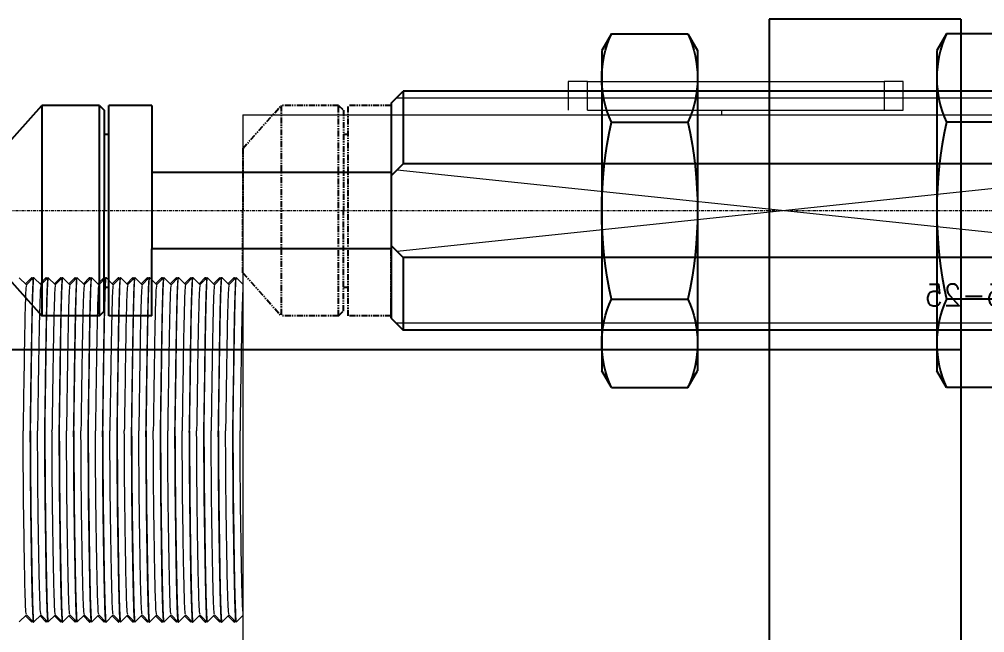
# Model space of a CAD drawing. Extents: x 500 to 100500, y -14500 to 21140.
# Drawn here: x 14710.3 to 14811.2, y -7528.2 to -7464 of the extents above; entities that cross this region are included whole.
import ezdxf

# ---------------------------------------------------------------- set-up
doc = ezdxf.new("R2010")
doc.units = 0
for name, pattern in [('CENTER', [10.16, 6.35, -1.27, 1.27, -1.27]), ('PHANTOM2', [1.25, 0.625, -0.125, 0.125, -0.125, 0.125, -0.125]), ('SLD-Solid', [0])]:
    doc.linetypes.add(name, pattern=pattern)
doc.layers.get('0').update_dxf_attribs({"linetype": 'CONTINUOUS'})
for name, color, linetype, lineweight in [('2-GREEN', 3, 'CENTER', 15), ('4-RED', 1, 'CONTINUOUS', 15), ('5-YELLOW', 2, 'CONTINUOUS', 15), ('MODEL', 7, 'SLD-Solid', 15)]:
    doc.layers.add(name, color=color, linetype=linetype, lineweight=lineweight)
doc.layers.add('D', color=7, linetype='CONTINUOUS')
doc.layers.add('M06SMMF-001B', color=7, linetype='CONTINUOUS')
doc.styles.get("Standard").update_dxf_attribs({"font": 'romans.shx'})

# ---------------------------------------------------------------- blocks, each defined once
blk = doc.blocks.new('KA$Ca24aadca')
at = {"layer": 'MODEL'}
for p, q in [((66, 95.5), (66, 98.5)), ((66, 98.5), (68, 98.5)), ((68, 98.5), (68, 95.5)), ((99, 98.5), (68, 98.5)), ((99, 95.5), (99, 98.5)), ((99, 98.5), (101, 98.5)), ((101, 98.5), (101, 95.5)), ((135, 95), (55, 95)), ((68, 95.5), (66, 95.5)), ((99, 95.5), (68, 95.5)), ((85, 95.5), (85, 95)), ((135, 95), (135, 0)), ((135.7, 78), (135, 77.3)), ((135.71, 78), (135.7, 78)), ((136.47, 77.25), (135.71, 78)), ((135.9, 78), (135.8, 77.91)), ((135.91, 78), (135.89, 78)), ((136.56, 77.35), (135.9, 78)), ((137.21, 78), (136.45, 77.24)), ((137.22, 78), (137.21, 78)), ((137.98, 77.25), (137.22, 78)), ((137.41, 78), (137.31, 77.91)), ((137.42, 78), (137.41, 78)), ((138.07, 77.35), (137.42, 78)), ((138.72, 78), (137.96, 77.24)), ((138.73, 78), (138.72, 78)), ((139.49, 77.25), (138.73, 78)), ((138.92, 78), (138.82, 77.91)), ((138.93, 78), (138.92, 78)), ((139.58, 77.35), (138.93, 78)), ((140.23, 78), (139.47, 77.24)), ((140.25, 78), (140.23, 78)), ((141, 77.25), (140.25, 78)), ((140.43, 78), (140.34, 77.91)), ((140.44, 78), (140.43, 78)), ((141.09, 77.35), (140.44, 78)), ((141.74, 78), (140.98, 77.24)), ((141.76, 78), (141.75, 78)), ((142.51, 77.25), (141.76, 78)), ((141.94, 78), (141.85, 77.91)), ((141.95, 78), (141.94, 78)), ((142.6, 77.35), (141.95, 78)), ((143.25, 78), (142.49, 77.24)), ((143.27, 78), (143.26, 78)), ((144.02, 77.25), (143.27, 78)), ((143.45, 78), (143.36, 77.91)), ((143.46, 78), (143.45, 78)), ((144.12, 77.35), (143.46, 78)), ((144.76, 78), (144.01, 77.24)), ((144.78, 78), (144.77, 78)), ((145.53, 77.25), (144.78, 78)), ((144.96, 78), (144.87, 77.91)), ((144.97, 78), (144.96, 78)), ((145.63, 77.35), (144.98, 78)), ((146.28, 78), (145.52, 77.24)), ((146.29, 78), (146.28, 78)), ((147.05, 77.25), (146.29, 78)), ((146.47, 78), (146.38, 77.91)), ((146.48, 78), (146.47, 78)), ((147.14, 77.35), (146.49, 78)), ((147.79, 78), (147.03, 77.24)), ((147.8, 78), (147.79, 78)), ((148.56, 77.25), (147.8, 78)), ((147.99, 78), (147.89, 77.91)), ((147.99, 78), (147.98, 78)), ((148.65, 77.35), (148, 78)), ((149.3, 78), (148.54, 77.24)), ((149.31, 78), (149.3, 78)), ((150.07, 77.25), (149.31, 78)), ((149.5, 78), (149.4, 77.91)), ((149.51, 78), (149.49, 78)), ((150.16, 77.35), (149.51, 78)), ((150.8, 77.99), (150.05, 77.24)), ((150.82, 78), (150.81, 78)), ((151.58, 77.25), (150.82, 78)), ((151, 78), (150.91, 77.91)), ((151.02, 78), (151.01, 78)), ((151.67, 77.35), (151.02, 78)), ((152.32, 77.99), (151.56, 77.24)), ((152.33, 78), (152.32, 78)), ((153.09, 77.25), (152.33, 78)), ((152.51, 78), (152.43, 77.91)), ((152.53, 78), (152.52, 78)), ((153.18, 77.35), (152.53, 78)), ((153.83, 77.99), (153.07, 77.24)), ((153.85, 78), (153.83, 78)), ((154.6, 77.25), (153.85, 78)), ((154.03, 78), (153.94, 77.91)), ((154.04, 78), (154.03, 78)), ((154.69, 77.35), (154.04, 78)), ((155.34, 77.99), (154.58, 77.24)), ((155.36, 78), (155.34, 78)), ((156.11, 77.25), (155.36, 78)), ((155.54, 78), (155.45, 77.91)), ((155.55, 78), (155.54, 78)), ((156.2, 77.35), (155.55, 78)), ((156.85, 77.99), (156.09, 77.24)), ((156.87, 78), (156.86, 78)), ((157.62, 77.25), (156.87, 78)), ((157.05, 78), (156.96, 77.91)), ((157.06, 78), (157.05, 78)), ((157.72, 77.35), (157.06, 78)), ((158.36, 77.99), (157.61, 77.24)), ((135.05, 77.35), (135, 77.4)), ((135.7, 42), (135, 42.7)), ((135.05, 42.65), (135, 42.6)), ((136.47, 42.75), (135.71, 42)), ((136.56, 42.65), (135.9, 42)), ((137.21, 42), (136.45, 42.76)), ((137.98, 42.75), (137.22, 42)), ((138.07, 42.65), (137.42, 42)), ((138.72, 42), (137.96, 42.76)), ((139.49, 42.75), (138.73, 42)), ((139.58, 42.65), (138.93, 42)), ((140.23, 42), (139.47, 42.76)), ((141, 42.75), (140.25, 42)), ((141.09, 42.65), (140.44, 42)), ((141.74, 42), (140.98, 42.76)), ((142.51, 42.75), (141.76, 42)), ((142.6, 42.65), (141.95, 42)), ((143.25, 42), (142.49, 42.76)), ((144.02, 42.75), (143.27, 42)), ((144.12, 42.65), (143.46, 42)), ((144.76, 42), (144.01, 42.76)), ((145.53, 42.75), (144.78, 42)), ((145.63, 42.65), (144.98, 42)), ((146.28, 42), (145.52, 42.76)), ((147.05, 42.75), (146.29, 42)), ((147.14, 42.65), (146.49, 42)), ((147.79, 42), (147.03, 42.76)), ((148.56, 42.75), (147.8, 42)), ((148.65, 42.65), (148, 42)), ((149.3, 42), (148.54, 42.76)), ((150.07, 42.75), (149.31, 42)), ((150.16, 42.65), (149.51, 42)), ((150.8, 42.01), (150.05, 42.76)), ((151.58, 42.75), (150.82, 42)), ((151.67, 42.65), (151.02, 42)), ((152.32, 42.01), (151.56, 42.76)), ((153.09, 42.75), (152.33, 42)), ((153.18, 42.65), (152.53, 42)), ((153.83, 42.01), (153.07, 42.76)), ((154.6, 42.75), (153.85, 42)), ((154.69, 42.65), (154.04, 42)), ((155.34, 42.01), (154.58, 42.76)), ((156.11, 42.75), (155.36, 42)), ((156.2, 42.65), (155.55, 42)), ((156.85, 42.01), (156.09, 42.76)), ((157.62, 42.75), (156.87, 42)), ((157.72, 42.65), (157.06, 42)), ((158.36, 42.01), (157.61, 42.76)), ((135.71, 42), (135.7, 42)), ((135.9, 42), (135.8, 42.09)), ((135.91, 42), (135.89, 42)), ((137.22, 42), (137.21, 42)), ((137.41, 42), (137.31, 42.09)), ((137.42, 42), (137.41, 42)), ((138.73, 42), (138.72, 42)), ((138.92, 42), (138.82, 42.09)), ((138.93, 42), (138.92, 42)), ((140.25, 42), (140.23, 42)), ((140.43, 42), (140.34, 42.09)), ((140.44, 42), (140.43, 42)), ((141.76, 42), (141.75, 42)), ((141.94, 42), (141.85, 42.09)), ((141.95, 42), (141.94, 42)), ((143.27, 42), (143.26, 42)), ((143.45, 42), (143.36, 42.09)), ((143.46, 42), (143.45, 42)), ((144.78, 42), (144.77, 42)), ((144.96, 42), (144.87, 42.09)), ((144.97, 42), (144.96, 42)), ((146.29, 42), (146.28, 42)), ((146.47, 42), (146.38, 42.09)), ((146.48, 42), (146.47, 42)), ((147.8, 42), (147.79, 42)), ((147.99, 42), (147.89, 42.09)), ((147.99, 42), (147.98, 42)), ((149.31, 42), (149.3, 42)), ((149.5, 42), (149.4, 42.09)), ((149.51, 42), (149.49, 42)), ((150.82, 42), (150.81, 42)), ((151, 42), (150.91, 42.09)), ((151.02, 42), (151.01, 42)), ((152.33, 42), (152.32, 42)), ((152.51, 42), (152.43, 42.09)), ((152.53, 42), (152.52, 42)), ((153.85, 42), (153.83, 42)), ((154.03, 42), (153.94, 42.09)), ((154.04, 42), (154.03, 42)), ((155.36, 42), (155.34, 42)), ((155.54, 42), (155.45, 42.09)), ((155.55, 42), (155.54, 42)), ((156.87, 42), (156.86, 42)), ((157.05, 42), (156.96, 42.09)), ((157.06, 42), (157.05, 42))]:
    blk.add_line(p, q, dxfattribs=at)
for points, knots in [([(136.05, 62), (136.04, 62.69), (136.02, 64.37), (135.98, 66.95), (135.94, 69.65), (135.91, 72.09), (135.87, 74.17), (135.82, 75.86), (135.78, 77.1), (135.74, 77.82), (135.71, 78.09), (135.7, 77.97), (135.69, 77.96)], [0, 0, 0, 0, 0.077203, 0.188741, 0.303505, 0.415039, 0.529812, 0.641344, 0.75611, 0.867646, 0.982417, 1, 1, 1, 1]), ([(135.71, 77.96), (135.72, 77.94), (135.75, 77.89), (135.79, 77.2), (135.83, 76.04), (135.87, 74.4), (135.91, 72.37), (135.95, 69.96), (135.99, 67.3), (136.03, 64.61), (136.05, 62.81), (136.06, 62)], [0, 0, 0, 0, 0.097408, 0.211596, 0.329098, 0.443286, 0.560791, 0.67498, 0.792481, 0.906673, 1, 1, 1, 1]), ([(135.92, 77.79), (135.92, 77.88), (135.91, 78.02), (135.9, 77.97), (135.89, 77.95)], [0, 0, 0, 0, 0.616618, 1, 1, 1, 1]), ([(135.91, 77.98), (135.91, 77.98), (135.92, 78.03), (135.93, 77.9), (135.94, 77.78)], [0, 0, 0, 0, 0.115306, 1, 1, 1, 1]), ([(137.56, 62), (137.56, 62.69), (137.53, 64.37), (137.49, 66.95), (137.45, 69.65), (137.42, 72.09), (137.38, 74.17), (137.34, 75.86), (137.29, 77.1), (137.25, 77.82), (137.22, 78.09), (137.21, 77.97), (137.2, 77.96)], [0, 0, 0, 0, 0.077203, 0.188741, 0.303505, 0.415039, 0.529812, 0.641344, 0.75611, 0.867646, 0.982417, 1, 1, 1, 1]), ([(137.22, 77.96), (137.23, 77.94), (137.26, 77.89), (137.3, 77.2), (137.34, 76.04), (137.38, 74.4), (137.42, 72.37), (137.46, 69.96), (137.5, 67.3), (137.54, 64.61), (137.56, 62.81), (137.58, 62)], [0, 0, 0, 0, 0.097408, 0.211596, 0.329098, 0.443286, 0.560791, 0.67498, 0.792481, 0.906673, 1, 1, 1, 1]), ([(137.42, 77.98), (137.42, 77.98), (137.43, 78.03), (137.44, 77.9), (137.45, 77.78)], [0, 0, 0, 0, 0.115306, 1, 1, 1, 1]), ([(139.08, 62), (139.07, 62.69), (139.04, 64.37), (139, 66.95), (138.96, 69.65), (138.93, 72.09), (138.89, 74.17), (138.85, 75.86), (138.8, 77.1), (138.76, 77.82), (138.73, 78.09), (138.72, 77.97), (138.72, 77.96)], [0, 0, 0, 0, 0.077203, 0.188741, 0.303505, 0.415039, 0.529812, 0.641344, 0.75611, 0.867646, 0.982417, 1, 1, 1, 1]), ([(138.73, 77.96), (138.75, 77.94), (138.77, 77.89), (138.81, 77.2), (138.85, 76.04), (138.89, 74.4), (138.93, 72.37), (138.97, 69.96), (139.01, 67.3), (139.05, 64.61), (139.08, 62.81), (139.09, 62)], [0, 0, 0, 0, 0.097408, 0.211596, 0.329098, 0.443286, 0.560791, 0.67498, 0.792481, 0.906673, 1, 1, 1, 1]), ([(138.95, 77.79), (138.94, 77.88), (138.93, 78.02), (138.92, 77.97), (138.92, 77.95)], [0, 0, 0, 0, 0.61662, 1, 1, 1, 1]), ([(138.93, 77.98), (138.93, 77.98), (138.94, 78.03), (138.95, 77.9), (138.96, 77.78)], [0, 0, 0, 0, 0.115306, 1, 1, 1, 1]), ([(140.59, 62), (140.58, 62.69), (140.55, 64.37), (140.52, 66.95), (140.48, 69.65), (140.44, 72.09), (140.4, 74.17), (140.36, 75.86), (140.32, 77.1), (140.27, 77.82), (140.24, 78.09), (140.23, 77.97), (140.23, 77.96)], [0, 0, 0, 0, 0.077203, 0.188741, 0.303506, 0.415039, 0.529812, 0.641344, 0.75611, 0.867646, 0.982417, 1, 1, 1, 1]), ([(140.25, 77.96), (140.26, 77.94), (140.28, 77.89), (140.32, 77.2), (140.36, 76.04), (140.41, 74.4), (140.45, 72.37), (140.48, 69.96), (140.52, 67.3), (140.56, 64.61), (140.59, 62.81), (140.6, 62)], [0, 0, 0, 0, 0.097408, 0.211596, 0.329098, 0.443286, 0.560791, 0.67498, 0.792481, 0.906673, 1, 1, 1, 1]), ([(140.46, 77.79), (140.45, 77.88), (140.44, 78.02), (140.43, 77.97), (140.43, 77.95)], [0, 0, 0, 0, 0.61662, 1, 1, 1, 1]), ([(140.44, 77.98), (140.44, 77.98), (140.45, 78.03), (140.46, 77.9), (140.47, 77.78)], [0, 0, 0, 0, 0.115306, 1, 1, 1, 1]), ([(142.1, 62), (142.09, 62.69), (142.06, 64.37), (142.03, 66.95), (141.99, 69.65), (141.95, 72.09), (141.91, 74.17), (141.87, 75.86), (141.83, 77.1), (141.78, 77.82), (141.75, 78.09), (141.74, 77.97), (141.74, 77.96)], [0, 0, 0, 0, 0.077203, 0.188741, 0.303506, 0.415039, 0.529812, 0.641344, 0.75611, 0.867646, 0.982417, 1, 1, 1, 1]), ([(141.76, 77.96), (141.77, 77.94), (141.79, 77.89), (141.83, 77.2), (141.88, 76.04), (141.92, 74.4), (141.96, 72.37), (141.99, 69.96), (142.03, 67.3), (142.07, 64.61), (142.1, 62.81), (142.11, 62)], [0, 0, 0, 0, 0.097408, 0.211596, 0.329098, 0.443286, 0.560791, 0.67498, 0.792481, 0.906673, 1, 1, 1, 1]), ([(141.97, 77.79), (141.96, 77.88), (141.95, 78.02), (141.94, 77.97), (141.94, 77.95)], [0, 0, 0, 0, 0.61662, 1, 1, 1, 1]), ([(141.95, 77.98), (141.95, 77.98), (141.96, 78.03), (141.97, 77.9), (141.98, 77.78)], [0, 0, 0, 0, 0.115306, 1, 1, 1, 1]), ([(143.61, 62), (143.6, 62.69), (143.58, 64.37), (143.54, 66.95), (143.5, 69.65), (143.46, 72.09), (143.42, 74.17), (143.38, 75.86), (143.34, 77.1), (143.3, 77.82), (143.27, 78.09), (143.25, 77.97), (143.25, 77.96)], [0, 0, 0, 0, 0.077203, 0.188741, 0.303505, 0.415039, 0.529812, 0.641344, 0.75611, 0.867646, 0.982417, 1, 1, 1, 1]), ([(143.27, 77.96), (143.28, 77.94), (143.3, 77.89), (143.34, 77.2), (143.39, 76.04), (143.43, 74.4), (143.47, 72.37), (143.5, 69.96), (143.54, 67.3), (143.58, 64.61), (143.61, 62.81), (143.62, 62)], [0, 0, 0, 0, 0.097408, 0.211597, 0.329098, 0.443286, 0.560791, 0.67498, 0.792481, 0.906673, 1, 1, 1, 1]), ([(143.48, 77.79), (143.47, 77.88), (143.46, 78.02), (143.45, 77.97), (143.45, 77.95)], [0, 0, 0, 0, 0.616621, 1, 1, 1, 1]), ([(143.46, 77.98), (143.47, 77.98), (143.48, 78.03), (143.48, 77.9), (143.49, 77.78)], [0, 0, 0, 0, 0.115306, 1, 1, 1, 1]), ([(145.12, 62), (145.11, 62.69), (145.09, 64.37), (145.05, 66.95), (145.01, 69.65), (144.97, 72.09), (144.93, 74.17), (144.89, 75.86), (144.85, 77.1), (144.81, 77.82), (144.78, 78.09), (144.76, 77.97), (144.76, 77.96)], [0, 0, 0, 0, 0.0772028, 0.1887409, 0.3035053, 0.4150392, 0.529812, 0.6413438, 0.7561104, 0.8676456, 0.9824167, 1, 1, 1, 1]), ([(144.78, 77.96), (144.79, 77.94), (144.81, 77.89), (144.85, 77.2), (144.9, 76.04), (144.94, 74.4), (144.98, 72.37), (145.02, 69.96), (145.06, 67.3), (145.09, 64.61), (145.12, 62.81), (145.13, 62)], [0, 0, 0, 0, 0.097408, 0.211597, 0.329098, 0.443286, 0.560791, 0.67498, 0.792481, 0.906673, 1, 1, 1, 1]), ([(144.99, 77.79), (144.98, 77.88), (144.98, 78.02), (144.97, 77.97), (144.96, 77.95)], [0, 0, 0, 0, 0.616621, 1, 1, 1, 1]), ([(144.98, 77.98), (144.98, 77.98), (144.99, 78.03), (145, 77.9), (145, 77.78)], [0, 0, 0, 0, 0.115306, 1, 1, 1, 1]), ([(146.63, 62), (146.62, 62.69), (146.6, 64.37), (146.56, 66.95), (146.52, 69.65), (146.48, 72.09), (146.44, 74.17), (146.4, 75.86), (146.36, 77.1), (146.32, 77.82), (146.29, 78.09), (146.27, 77.97), (146.27, 77.96)], [0, 0, 0, 0, 0.0772028, 0.1887409, 0.3035053, 0.4150392, 0.529812, 0.6413438, 0.7561104, 0.8676456, 0.9824167, 1, 1, 1, 1]), ([(146.29, 77.96), (146.3, 77.94), (146.33, 77.89), (146.37, 77.2), (146.41, 76.04), (146.45, 74.4), (146.49, 72.37), (146.53, 69.96), (146.57, 67.3), (146.61, 64.61), (146.63, 62.81), (146.64, 62)], [0, 0, 0, 0, 0.097408, 0.211597, 0.329098, 0.443286, 0.560791, 0.67498, 0.792481, 0.906673, 1, 1, 1, 1]), ([(146.5, 77.79), (146.5, 77.88), (146.49, 78.02), (146.48, 77.97), (146.47, 77.95)], [0, 0, 0, 0, 0.616621, 1, 1, 1, 1]), ([(146.49, 77.98), (146.49, 77.98), (146.5, 78.03), (146.51, 77.9), (146.51, 77.78)], [0, 0, 0, 0, 0.115306, 1, 1, 1, 1]), ([(148.14, 62), (148.13, 62.69), (148.11, 64.37), (148.07, 66.95), (148.03, 69.65), (148, 72.09), (147.96, 74.17), (147.91, 75.86), (147.87, 77.1), (147.83, 77.82), (147.8, 78.09), (147.78, 77.97), (147.78, 77.96)], [0, 0, 0, 0, 0.0772028, 0.1887409, 0.3035053, 0.4150392, 0.529812, 0.6413438, 0.7561104, 0.8676456, 0.9824167, 1, 1, 1, 1]), ([(147.8, 77.96), (147.81, 77.94), (147.84, 77.89), (147.88, 77.2), (147.92, 76.04), (147.96, 74.4), (148, 72.37), (148.04, 69.96), (148.08, 67.3), (148.12, 64.61), (148.14, 62.81), (148.15, 62)], [0, 0, 0, 0, 0.097408, 0.211597, 0.329098, 0.443286, 0.560791, 0.67498, 0.792481, 0.906673, 1, 1, 1, 1]), ([(148.01, 77.79), (148.01, 77.88), (148, 78.02), (147.99, 77.97), (147.98, 77.95)], [0, 0, 0, 0, 0.616621, 1, 1, 1, 1]), ([(148, 77.98), (148, 77.98), (148.01, 78.03), (148.02, 77.9), (148.03, 77.78)], [0, 0, 0, 0, 0.115306, 1, 1, 1, 1]), ([(149.65, 62), (149.64, 62.69), (149.62, 64.37), (149.58, 66.95), (149.54, 69.65), (149.51, 72.09), (149.47, 74.17), (149.42, 75.86), (149.38, 77.1), (149.34, 77.82), (149.31, 78.09), (149.3, 77.97), (149.29, 77.96)], [0, 0, 0, 0, 0.077203, 0.188741, 0.303505, 0.415039, 0.529812, 0.641344, 0.75611, 0.867646, 0.982417, 1, 1, 1, 1]), ([(149.31, 77.96), (149.32, 77.94), (149.35, 77.89), (149.39, 77.2), (149.43, 76.04), (149.47, 74.4), (149.51, 72.37), (149.55, 69.96), (149.59, 67.3), (149.63, 64.61), (149.65, 62.81), (149.66, 62)], [0, 0, 0, 0, 0.097408, 0.211597, 0.329098, 0.443286, 0.560791, 0.67498, 0.792481, 0.906673, 1, 1, 1, 1]), ([(149.52, 77.79), (149.52, 77.88), (149.51, 78.02), (149.5, 77.97), (149.49, 77.95)], [0, 0, 0, 0, 0.616621, 1, 1, 1, 1]), ([(149.51, 77.98), (149.51, 77.98), (149.52, 78.03), (149.53, 77.9), (149.54, 77.78)], [0, 0, 0, 0, 0.115306, 1, 1, 1, 1]), ([(151.16, 62), (151.16, 62.69), (151.13, 64.37), (151.09, 66.95), (151.05, 69.65), (151.02, 72.09), (150.98, 74.17), (150.94, 75.86), (150.89, 77.1), (150.85, 77.82), (150.82, 78.09), (150.81, 77.97), (150.8, 77.96)], [0, 0, 0, 0, 0.077203, 0.188741, 0.303505, 0.415039, 0.529812, 0.641344, 0.75611, 0.867646, 0.982417, 1, 1, 1, 1]), ([(150.82, 77.96), (150.83, 77.94), (150.86, 77.89), (150.9, 77.2), (150.94, 76.04), (150.98, 74.4), (151.02, 72.37), (151.06, 69.96), (151.1, 67.3), (151.14, 64.61), (151.16, 62.81), (151.18, 62)], [0, 0, 0, 0, 0.097408, 0.211597, 0.329098, 0.443286, 0.560791, 0.67498, 0.792481, 0.906673, 1, 1, 1, 1]), ([(151.03, 77.79), (151.03, 77.88), (151.02, 78.02), (151.01, 77.97), (151.01, 77.95)], [0, 0, 0, 0, 0.616621, 1, 1, 1, 1]), ([(151.02, 77.98), (151.02, 77.98), (151.03, 78.03), (151.04, 77.9), (151.05, 77.78)], [0, 0, 0, 0, 0.115306, 1, 1, 1, 1]), ([(152.68, 62), (152.67, 62.69), (152.64, 64.37), (152.61, 66.95), (152.57, 69.65), (152.53, 72.09), (152.49, 74.17), (152.45, 75.86), (152.4, 77.1), (152.36, 77.82), (152.33, 78.09), (152.32, 77.97), (152.32, 77.96)], [0, 0, 0, 0, 0.077203, 0.188741, 0.303505, 0.415039, 0.529812, 0.641344, 0.75611, 0.867646, 0.982417, 1, 1, 1, 1]), ([(152.33, 77.96), (152.35, 77.94), (152.37, 77.89), (152.41, 77.2), (152.45, 76.04), (152.49, 74.4), (152.53, 72.37), (152.57, 69.96), (152.61, 67.3), (152.65, 64.61), (152.68, 62.81), (152.69, 62)], [0, 0, 0, 0, 0.097408, 0.211597, 0.329098, 0.443286, 0.560791, 0.67498, 0.792481, 0.906673, 1, 1, 1, 1]), ([(152.55, 77.79), (152.54, 77.88), (152.53, 78.02), (152.52, 77.97), (152.52, 77.95)], [0, 0, 0, 0, 0.616621, 1, 1, 1, 1]), ([(152.53, 77.98), (152.53, 77.98), (152.54, 78.03), (152.55, 77.9), (152.56, 77.78)], [0, 0, 0, 0, 0.115306, 1, 1, 1, 1]), ([(154.19, 62), (154.18, 62.69), (154.15, 64.37), (154.12, 66.95), (154.08, 69.65), (154.04, 72.09), (154, 74.17), (153.96, 75.86), (153.92, 77.1), (153.87, 77.82), (153.84, 78.09), (153.83, 77.97), (153.83, 77.96)], [0, 0, 0, 0, 0.077203, 0.188741, 0.303505, 0.415039, 0.529812, 0.641344, 0.75611, 0.867646, 0.982417, 1, 1, 1, 1]), ([(153.85, 77.96), (153.86, 77.94), (153.88, 77.89), (153.92, 77.2), (153.96, 76.04), (154.01, 74.4), (154.05, 72.37), (154.08, 69.96), (154.12, 67.3), (154.16, 64.61), (154.19, 62.81), (154.2, 62)], [0, 0, 0, 0, 0.097408, 0.211597, 0.329098, 0.443286, 0.560791, 0.67498, 0.792481, 0.906673, 1, 1, 1, 1]), ([(154.06, 77.79), (154.05, 77.88), (154.04, 78.02), (154.03, 77.97), (154.03, 77.95)], [0, 0, 0, 0, 0.616621, 1, 1, 1, 1]), ([(154.04, 77.98), (154.04, 77.98), (154.05, 78.03), (154.06, 77.9), (154.07, 77.78)], [0, 0, 0, 0, 0.115306, 1, 1, 1, 1]), ([(155.7, 62), (155.69, 62.69), (155.66, 64.37), (155.63, 66.95), (155.59, 69.65), (155.55, 72.09), (155.51, 74.17), (155.47, 75.86), (155.43, 77.1), (155.38, 77.82), (155.36, 78.09), (155.34, 77.97), (155.34, 77.96)], [0, 0, 0, 0, 0.077203, 0.188741, 0.303505, 0.415039, 0.529812, 0.641344, 0.75611, 0.867645, 0.982416, 1, 1, 1, 1]), ([(155.36, 77.96), (155.37, 77.94), (155.39, 77.89), (155.43, 77.2), (155.47, 76.04), (155.52, 74.4), (155.56, 72.37), (155.59, 69.96), (155.63, 67.3), (155.67, 64.61), (155.7, 62.81), (155.71, 62)], [0, 0, 0, 0, 0.097408, 0.211597, 0.329098, 0.443286, 0.560791, 0.67498, 0.792481, 0.906674, 1, 1, 1, 1]), ([(155.57, 77.79), (155.56, 77.88), (155.55, 78.02), (155.54, 77.97), (155.54, 77.95)], [0, 0, 0, 0, 0.616621, 1, 1, 1, 1]), ([(155.55, 77.98), (155.55, 77.98), (155.56, 78.03), (155.57, 77.9), (155.58, 77.78)], [0, 0, 0, 0, 0.115306, 1, 1, 1, 1]), ([(157.21, 62), (157.2, 62.69), (157.18, 64.37), (157.14, 66.95), (157.1, 69.65), (157.06, 72.09), (157.02, 74.17), (156.98, 75.86), (156.94, 77.1), (156.9, 77.82), (156.87, 78.09), (156.85, 77.97), (156.85, 77.96)], [0, 0, 0, 0, 0.077203, 0.188741, 0.303505, 0.415039, 0.529812, 0.641344, 0.75611, 0.867645, 0.982416, 1, 1, 1, 1]), ([(156.87, 77.96), (156.88, 77.94), (156.9, 77.89), (156.94, 77.2), (156.99, 76.04), (157.03, 74.4), (157.07, 72.37), (157.1, 69.96), (157.14, 67.3), (157.18, 64.61), (157.21, 62.81), (157.22, 62)], [0, 0, 0, 0, 0.097401, 0.211589, 0.329087, 0.443282, 0.560788, 0.674977, 0.79248, 0.906664, 1, 1, 1, 1]), ([(157.08, 77.79), (157.07, 77.88), (157.06, 78.02), (157.05, 77.97), (157.05, 77.95)], [0, 0, 0, 0, 0.616621, 1, 1, 1, 1]), ([(157.06, 77.98), (157.07, 77.98), (157.08, 78.03), (157.08, 77.9), (157.09, 77.78)], [0, 0, 0, 0, 0.115198, 1, 1, 1, 1]), ([(135, 76.88), (135.02, 76.52), (135.06, 75.79), (135.12, 73.55), (135.17, 70.65), (135.23, 67.14), (135.27, 64.17), (135.3, 62.39), (135.3, 62)], [0, 0, 0, 0, 0.188961, 0.381228, 0.567001, 0.752777, 0.945041, 1, 1, 1, 1]), ([(136.46, 77.19), (136.48, 77.15), (136.51, 77.05), (136.57, 75.74), (136.63, 73.56), (136.68, 70.64), (136.74, 67.14), (136.78, 64.17), (136.81, 62.39), (136.81, 62)], [0, 0, 0, 0, 0.134805, 0.301428, 0.467033, 0.627045, 0.787059, 0.952662, 1, 1, 1, 1]), ([(137.97, 77.19), (137.99, 77.15), (138.02, 77.05), (138.08, 75.74), (138.14, 73.56), (138.19, 70.64), (138.25, 67.14), (138.29, 64.17), (138.32, 62.39), (138.32, 62)], [0, 0, 0, 0, 0.134805, 0.301428, 0.467033, 0.627045, 0.787059, 0.952662, 1, 1, 1, 1]), ([(139.48, 77.19), (139.5, 77.15), (139.54, 77.05), (139.59, 75.74), (139.65, 73.56), (139.71, 70.64), (139.76, 67.14), (139.8, 64.17), (139.83, 62.39), (139.84, 62)], [0, 0, 0, 0, 0.134805, 0.301428, 0.467033, 0.627045, 0.787059, 0.952662, 1, 1, 1, 1]), ([(141, 77.19), (141.01, 77.15), (141.05, 77.05), (141.1, 75.74), (141.16, 73.56), (141.22, 70.64), (141.27, 67.14), (141.32, 64.17), (141.34, 62.39), (141.35, 62)], [0, 0, 0, 0, 0.134805, 0.301428, 0.467033, 0.627045, 0.787059, 0.952662, 1, 1, 1, 1]), ([(142.51, 77.19), (142.52, 77.15), (142.56, 77.05), (142.61, 75.74), (142.67, 73.56), (142.73, 70.64), (142.78, 67.14), (142.83, 64.17), (142.85, 62.39), (142.86, 62)], [0, 0, 0, 0, 0.134805, 0.301428, 0.467033, 0.627045, 0.787059, 0.952662, 1, 1, 1, 1]), ([(144.02, 77.19), (144.03, 77.15), (144.07, 77.05), (144.13, 75.74), (144.19, 73.56), (144.24, 70.64), (144.29, 67.14), (144.34, 64.17), (144.36, 62.39), (144.37, 62)], [0, 0, 0, 0, 0.134805, 0.301428, 0.467033, 0.627045, 0.787059, 0.952662, 1, 1, 1, 1]), ([(145.53, 77.19), (145.54, 77.15), (145.58, 77.05), (145.64, 75.74), (145.7, 73.56), (145.75, 70.64), (145.8, 67.14), (145.85, 64.17), (145.87, 62.39), (145.88, 62)], [0, 0, 0, 0, 0.134805, 0.301428, 0.467033, 0.627045, 0.787059, 0.952662, 1, 1, 1, 1]), ([(147.04, 77.19), (147.06, 77.15), (147.09, 77.05), (147.15, 75.74), (147.21, 73.56), (147.26, 70.64), (147.31, 67.14), (147.36, 64.17), (147.39, 62.39), (147.39, 62)], [0, 0, 0, 0, 0.134805, 0.301428, 0.467033, 0.627045, 0.787059, 0.952662, 1, 1, 1, 1]), ([(148.55, 77.19), (148.57, 77.15), (148.6, 77.05), (148.66, 75.74), (148.72, 73.56), (148.77, 70.64), (148.83, 67.14), (148.87, 64.17), (148.9, 62.39), (148.9, 62)], [0, 0, 0, 0, 0.134805, 0.301427, 0.467033, 0.627045, 0.787059, 0.952662, 1, 1, 1, 1]), ([(150.06, 77.19), (150.08, 77.15), (150.11, 77.05), (150.17, 75.74), (150.23, 73.56), (150.28, 70.64), (150.34, 67.14), (150.38, 64.17), (150.41, 62.39), (150.41, 62)], [0, 0, 0, 0, 0.134805, 0.301427, 0.467033, 0.627045, 0.787059, 0.952662, 1, 1, 1, 1]), ([(151.57, 77.19), (151.59, 77.15), (151.62, 77.05), (151.68, 75.74), (151.74, 73.56), (151.79, 70.64), (151.85, 67.14), (151.89, 64.17), (151.92, 62.39), (151.92, 62)], [0, 0, 0, 0, 0.134805, 0.301427, 0.467033, 0.627045, 0.787059, 0.952662, 1, 1, 1, 1]), ([(153.09, 77.19), (153.1, 77.15), (153.14, 77.05), (153.19, 75.74), (153.25, 73.56), (153.31, 70.64), (153.36, 67.14), (153.4, 64.17), (153.43, 62.39), (153.44, 62)], [0, 0, 0, 0, 0.134805, 0.301427, 0.467033, 0.627045, 0.787059, 0.952662, 1, 1, 1, 1]), ([(154.6, 77.19), (154.61, 77.15), (154.65, 77.05), (154.7, 75.74), (154.76, 73.56), (154.82, 70.64), (154.87, 67.14), (154.92, 64.17), (154.94, 62.39), (154.95, 62)], [0, 0, 0, 0, 0.134805, 0.301427, 0.467033, 0.627045, 0.787059, 0.952662, 1, 1, 1, 1]), ([(156.11, 77.19), (156.12, 77.15), (156.16, 77.05), (156.21, 75.74), (156.27, 73.56), (156.33, 70.64), (156.38, 67.14), (156.43, 64.17), (156.45, 62.39), (156.46, 62)], [0, 0, 0, 0, 0.134805, 0.301427, 0.467033, 0.627045, 0.787059, 0.952662, 1, 1, 1, 1]), ([(157.62, 77.19), (157.63, 77.15), (157.67, 77.05), (157.73, 75.74), (157.79, 73.56), (157.84, 70.64), (157.89, 67.14), (157.94, 64.17), (157.96, 62.39), (157.97, 62)], [0, 0, 0, 0, 0.134805, 0.301427, 0.467033, 0.627045, 0.787059, 0.952662, 1, 1, 1, 1]), ([(135, 43.12), (135.02, 43.48), (135.06, 44.21), (135.12, 46.45), (135.17, 49.35), (135.23, 52.86), (135.27, 55.83), (135.3, 61.61), (135.3, 62)], [0, 0, 0, 0, 0.188961, 0.381228, 0.567001, 0.752777, 0.945041, 1, 1, 1, 1]), ([(136.05, 62), (136.04, 61.31), (136.02, 55.63), (135.98, 53.05), (135.94, 50.35), (135.91, 47.91), (135.87, 45.83), (135.82, 44.14), (135.78, 42.9), (135.74, 42.18), (135.71, 41.91), (135.7, 42.02), (135.69, 42.04)], [0, 0, 0, 0, 0.077203, 0.188741, 0.303505, 0.415039, 0.529812, 0.641344, 0.75611, 0.867646, 0.982417, 1, 1, 1, 1]), ([(135.71, 42.04), (135.72, 42.06), (135.75, 42.11), (135.79, 42.8), (135.83, 43.96), (135.87, 45.6), (135.91, 47.63), (135.95, 50.04), (135.99, 52.7), (136.03, 55.39), (136.05, 61.19), (136.06, 62)], [0, 0, 0, 0, 0.097408, 0.211596, 0.329098, 0.443286, 0.560791, 0.67498, 0.792481, 0.906673, 1, 1, 1, 1]), ([(136.46, 42.81), (136.48, 42.85), (136.51, 42.95), (136.57, 44.26), (136.63, 46.44), (136.68, 49.36), (136.74, 52.86), (136.78, 55.83), (136.81, 61.61), (136.81, 62)], [0, 0, 0, 0, 0.134805, 0.301428, 0.467033, 0.627045, 0.787059, 0.952662, 1, 1, 1, 1]), ([(137.56, 62), (137.56, 61.31), (137.53, 55.63), (137.49, 53.05), (137.45, 50.35), (137.42, 47.91), (137.38, 45.83), (137.34, 44.14), (137.29, 42.9), (137.25, 42.18), (137.22, 41.91), (137.21, 42.02), (137.2, 42.04)], [0, 0, 0, 0, 0.077203, 0.188741, 0.303505, 0.415039, 0.529812, 0.641344, 0.75611, 0.867646, 0.982417, 1, 1, 1, 1]), ([(137.22, 42.04), (137.23, 42.06), (137.26, 42.11), (137.3, 42.8), (137.34, 43.96), (137.38, 45.6), (137.42, 47.63), (137.46, 50.04), (137.5, 52.7), (137.54, 55.39), (137.56, 61.19), (137.58, 62)], [0, 0, 0, 0, 0.097408, 0.211596, 0.329098, 0.443286, 0.560791, 0.67498, 0.792481, 0.906673, 1, 1, 1, 1]), ([(137.97, 42.81), (137.99, 42.85), (138.02, 42.95), (138.08, 44.26), (138.14, 46.44), (138.19, 49.36), (138.25, 52.86), (138.29, 55.83), (138.32, 61.61), (138.32, 62)], [0, 0, 0, 0, 0.134805, 0.301428, 0.467033, 0.627045, 0.787059, 0.952662, 1, 1, 1, 1]), ([(139.08, 62), (139.07, 61.31), (139.04, 55.63), (139, 53.05), (138.96, 50.35), (138.93, 47.91), (138.89, 45.83), (138.85, 44.14), (138.8, 42.9), (138.76, 42.18), (138.73, 41.91), (138.72, 42.02), (138.72, 42.04)], [0, 0, 0, 0, 0.077203, 0.188741, 0.303505, 0.415039, 0.529812, 0.641344, 0.75611, 0.867646, 0.982417, 1, 1, 1, 1]), ([(138.73, 42.04), (138.75, 42.06), (138.77, 42.11), (138.81, 42.8), (138.85, 43.96), (138.89, 45.6), (138.93, 47.63), (138.97, 50.04), (139.01, 52.7), (139.05, 55.39), (139.08, 61.19), (139.09, 62)], [0, 0, 0, 0, 0.097408, 0.211596, 0.329098, 0.443286, 0.560791, 0.67498, 0.792481, 0.906673, 1, 1, 1, 1]), ([(139.48, 42.81), (139.5, 42.85), (139.54, 42.95), (139.59, 44.26), (139.65, 46.44), (139.71, 49.36), (139.76, 52.86), (139.8, 55.83), (139.83, 61.61), (139.84, 62)], [0, 0, 0, 0, 0.134805, 0.301428, 0.467033, 0.627045, 0.787059, 0.952662, 1, 1, 1, 1]), ([(140.59, 62), (140.58, 61.31), (140.55, 55.63), (140.52, 53.05), (140.48, 50.35), (140.44, 47.91), (140.4, 45.83), (140.36, 44.14), (140.32, 42.9), (140.27, 42.18), (140.24, 41.91), (140.23, 42.02), (140.23, 42.04)], [0, 0, 0, 0, 0.077203, 0.188741, 0.303506, 0.415039, 0.529812, 0.641344, 0.75611, 0.867646, 0.982417, 1, 1, 1, 1]), ([(140.25, 42.04), (140.26, 42.06), (140.28, 42.11), (140.32, 42.8), (140.36, 43.96), (140.41, 45.6), (140.45, 47.63), (140.48, 50.04), (140.52, 52.7), (140.56, 55.39), (140.59, 61.19), (140.6, 62)], [0, 0, 0, 0, 0.097408, 0.211596, 0.329098, 0.443286, 0.560791, 0.67498, 0.792481, 0.906673, 1, 1, 1, 1]), ([(141, 42.81), (141.01, 42.85), (141.05, 42.95), (141.1, 44.26), (141.16, 46.44), (141.22, 49.36), (141.27, 52.86), (141.32, 55.83), (141.34, 61.61), (141.35, 62)], [0, 0, 0, 0, 0.134805, 0.301428, 0.467033, 0.627045, 0.787059, 0.952662, 1, 1, 1, 1]), ([(142.1, 62), (142.09, 61.31), (142.06, 55.63), (142.03, 53.05), (141.99, 50.35), (141.95, 47.91), (141.91, 45.83), (141.87, 44.14), (141.83, 42.9), (141.78, 42.18), (141.75, 41.91), (141.74, 42.02), (141.74, 42.04)], [0, 0, 0, 0, 0.077203, 0.188741, 0.303506, 0.415039, 0.529812, 0.641344, 0.75611, 0.867646, 0.982417, 1, 1, 1, 1]), ([(141.76, 42.04), (141.77, 42.06), (141.79, 42.11), (141.83, 42.8), (141.88, 43.96), (141.92, 45.6), (141.96, 47.63), (141.99, 50.04), (142.03, 52.7), (142.07, 55.39), (142.1, 61.19), (142.11, 62)], [0, 0, 0, 0, 0.097408, 0.211596, 0.329098, 0.443286, 0.560791, 0.67498, 0.792481, 0.906673, 1, 1, 1, 1]), ([(142.51, 42.81), (142.52, 42.85), (142.56, 42.95), (142.61, 44.26), (142.67, 46.44), (142.73, 49.36), (142.78, 52.86), (142.83, 55.83), (142.85, 61.61), (142.86, 62)], [0, 0, 0, 0, 0.134805, 0.301428, 0.467033, 0.627045, 0.787059, 0.952662, 1, 1, 1, 1]), ([(143.61, 62), (143.6, 61.31), (143.58, 55.63), (143.54, 53.05), (143.5, 50.35), (143.46, 47.91), (143.42, 45.83), (143.38, 44.14), (143.34, 42.9), (143.3, 42.18), (143.27, 41.91), (143.25, 42.02), (143.25, 42.04)], [0, 0, 0, 0, 0.077203, 0.188741, 0.303505, 0.415039, 0.529812, 0.641344, 0.75611, 0.867646, 0.982417, 1, 1, 1, 1]), ([(143.27, 42.04), (143.28, 42.06), (143.3, 42.11), (143.34, 42.8), (143.39, 43.96), (143.43, 45.6), (143.47, 47.63), (143.5, 50.04), (143.54, 52.7), (143.58, 55.39), (143.61, 61.19), (143.62, 62)], [0, 0, 0, 0, 0.097408, 0.211597, 0.329098, 0.443286, 0.560791, 0.67498, 0.792481, 0.906673, 1, 1, 1, 1]), ([(144.02, 42.81), (144.03, 42.85), (144.07, 42.95), (144.13, 44.26), (144.19, 46.44), (144.24, 49.36), (144.29, 52.86), (144.34, 55.83), (144.36, 61.61), (144.37, 62)], [0, 0, 0, 0, 0.134805, 0.301428, 0.467033, 0.627045, 0.787059, 0.952662, 1, 1, 1, 1]), ([(145.12, 62), (145.11, 61.31), (145.09, 55.63), (145.05, 53.05), (145.01, 50.35), (144.97, 47.91), (144.93, 45.83), (144.89, 44.14), (144.85, 42.9), (144.81, 42.18), (144.78, 41.91), (144.76, 42.02), (144.76, 42.04)], [0, 0, 0, 0, 0.0772028, 0.1887409, 0.3035053, 0.4150392, 0.529812, 0.6413438, 0.7561104, 0.8676456, 0.9824167, 1, 1, 1, 1]), ([(144.78, 42.04), (144.79, 42.06), (144.81, 42.11), (144.85, 42.8), (144.9, 43.96), (144.94, 45.6), (144.98, 47.63), (145.02, 50.04), (145.06, 52.7), (145.09, 55.39), (145.12, 61.19), (145.13, 62)], [0, 0, 0, 0, 0.097408, 0.211597, 0.329098, 0.443286, 0.560791, 0.67498, 0.792481, 0.906673, 1, 1, 1, 1]), ([(145.53, 42.81), (145.54, 42.85), (145.58, 42.95), (145.64, 44.26), (145.7, 46.44), (145.75, 49.36), (145.8, 52.86), (145.85, 55.83), (145.87, 61.61), (145.88, 62)], [0, 0, 0, 0, 0.134805, 0.301428, 0.467033, 0.627045, 0.787059, 0.952662, 1, 1, 1, 1]), ([(146.63, 62), (146.62, 61.31), (146.6, 55.63), (146.56, 53.05), (146.52, 50.35), (146.48, 47.91), (146.44, 45.83), (146.4, 44.14), (146.36, 42.9), (146.32, 42.18), (146.29, 41.91), (146.27, 42.02), (146.27, 42.04)], [0, 0, 0, 0, 0.0772028, 0.1887409, 0.3035053, 0.4150392, 0.529812, 0.6413438, 0.7561104, 0.8676456, 0.9824167, 1, 1, 1, 1]), ([(146.29, 42.04), (146.3, 42.06), (146.33, 42.11), (146.37, 42.8), (146.41, 43.96), (146.45, 45.6), (146.49, 47.63), (146.53, 50.04), (146.57, 52.7), (146.61, 55.39), (146.63, 61.19), (146.64, 62)], [0, 0, 0, 0, 0.097408, 0.211597, 0.329098, 0.443286, 0.560791, 0.67498, 0.792481, 0.906673, 1, 1, 1, 1]), ([(147.04, 42.81), (147.06, 42.85), (147.09, 42.95), (147.15, 44.26), (147.21, 46.44), (147.26, 49.36), (147.31, 52.86), (147.36, 55.83), (147.39, 61.61), (147.39, 62)], [0, 0, 0, 0, 0.134805, 0.301428, 0.467033, 0.627045, 0.787059, 0.952662, 1, 1, 1, 1]), ([(148.14, 62), (148.13, 61.31), (148.11, 55.63), (148.07, 53.05), (148.03, 50.35), (148, 47.91), (147.96, 45.83), (147.91, 44.14), (147.87, 42.9), (147.83, 42.18), (147.8, 41.91), (147.78, 42.02), (147.78, 42.04)], [0, 0, 0, 0, 0.0772028, 0.1887409, 0.3035053, 0.4150392, 0.529812, 0.6413438, 0.7561104, 0.8676456, 0.9824167, 1, 1, 1, 1]), ([(147.8, 42.04), (147.81, 42.06), (147.84, 42.11), (147.88, 42.8), (147.92, 43.96), (147.96, 45.6), (148, 47.63), (148.04, 50.04), (148.08, 52.7), (148.12, 55.39), (148.14, 61.19), (148.15, 62)], [0, 0, 0, 0, 0.097408, 0.211597, 0.329098, 0.443286, 0.560791, 0.67498, 0.792481, 0.906673, 1, 1, 1, 1]), ([(148.55, 42.81), (148.57, 42.85), (148.6, 42.95), (148.66, 44.26), (148.72, 46.44), (148.77, 49.36), (148.83, 52.86), (148.87, 55.83), (148.9, 61.61), (148.9, 62)], [0, 0, 0, 0, 0.134805, 0.301427, 0.467033, 0.627045, 0.787059, 0.952662, 1, 1, 1, 1]), ([(149.65, 62), (149.64, 61.31), (149.62, 55.63), (149.58, 53.05), (149.54, 50.35), (149.51, 47.91), (149.47, 45.83), (149.42, 44.14), (149.38, 42.9), (149.34, 42.18), (149.31, 41.91), (149.3, 42.02), (149.29, 42.04)], [0, 0, 0, 0, 0.077203, 0.188741, 0.303505, 0.415039, 0.529812, 0.641344, 0.75611, 0.867646, 0.982417, 1, 1, 1, 1]), ([(149.31, 42.04), (149.32, 42.06), (149.35, 42.11), (149.39, 42.8), (149.43, 43.96), (149.47, 45.6), (149.51, 47.63), (149.55, 50.04), (149.59, 52.7), (149.63, 55.39), (149.65, 61.19), (149.66, 62)], [0, 0, 0, 0, 0.097408, 0.211597, 0.329098, 0.443286, 0.560791, 0.67498, 0.792481, 0.906673, 1, 1, 1, 1]), ([(150.06, 42.81), (150.08, 42.85), (150.11, 42.95), (150.17, 44.26), (150.23, 46.44), (150.28, 49.36), (150.34, 52.86), (150.38, 55.83), (150.41, 61.61), (150.41, 62)], [0, 0, 0, 0, 0.134805, 0.301427, 0.467033, 0.627045, 0.787059, 0.952662, 1, 1, 1, 1]), ([(151.16, 62), (151.16, 61.31), (151.13, 55.63), (151.09, 53.05), (151.05, 50.35), (151.02, 47.91), (150.98, 45.83), (150.94, 44.14), (150.89, 42.9), (150.85, 42.18), (150.82, 41.91), (150.81, 42.02), (150.8, 42.04)], [0, 0, 0, 0, 0.077203, 0.188741, 0.303505, 0.415039, 0.529812, 0.641344, 0.75611, 0.867646, 0.982417, 1, 1, 1, 1]), ([(150.82, 42.04), (150.83, 42.06), (150.86, 42.11), (150.9, 42.8), (150.94, 43.96), (150.98, 45.6), (151.02, 47.63), (151.06, 50.04), (151.1, 52.7), (151.14, 55.39), (151.16, 61.19), (151.18, 62)], [0, 0, 0, 0, 0.097408, 0.211597, 0.329098, 0.443286, 0.560791, 0.67498, 0.792481, 0.906673, 1, 1, 1, 1]), ([(151.57, 42.81), (151.59, 42.85), (151.62, 42.95), (151.68, 44.26), (151.74, 46.44), (151.79, 49.36), (151.85, 52.86), (151.89, 55.83), (151.92, 61.61), (151.92, 62)], [0, 0, 0, 0, 0.134805, 0.301427, 0.467033, 0.627045, 0.787059, 0.952662, 1, 1, 1, 1]), ([(152.68, 62), (152.67, 61.31), (152.64, 55.63), (152.61, 53.05), (152.57, 50.35), (152.53, 47.91), (152.49, 45.83), (152.45, 44.14), (152.4, 42.9), (152.36, 42.18), (152.33, 41.91), (152.32, 42.02), (152.32, 42.04)], [0, 0, 0, 0, 0.077203, 0.188741, 0.303505, 0.415039, 0.529812, 0.641344, 0.75611, 0.867646, 0.982417, 1, 1, 1, 1]), ([(152.33, 42.04), (152.35, 42.06), (152.37, 42.11), (152.41, 42.8), (152.45, 43.96), (152.49, 45.6), (152.53, 47.63), (152.57, 50.04), (152.61, 52.7), (152.65, 55.39), (152.68, 61.19), (152.69, 62)], [0, 0, 0, 0, 0.097408, 0.211597, 0.329098, 0.443286, 0.560791, 0.67498, 0.792481, 0.906673, 1, 1, 1, 1]), ([(153.09, 42.81), (153.1, 42.85), (153.14, 42.95), (153.19, 44.26), (153.25, 46.44), (153.31, 49.36), (153.36, 52.86), (153.4, 55.83), (153.43, 61.61), (153.44, 62)], [0, 0, 0, 0, 0.134805, 0.301427, 0.467033, 0.627045, 0.787059, 0.952662, 1, 1, 1, 1]), ([(154.19, 62), (154.18, 61.31), (154.15, 55.63), (154.12, 53.05), (154.08, 50.35), (154.04, 47.91), (154, 45.83), (153.96, 44.14), (153.92, 42.9), (153.87, 42.18), (153.84, 41.91), (153.83, 42.02), (153.83, 42.04)], [0, 0, 0, 0, 0.077203, 0.188741, 0.303505, 0.415039, 0.529812, 0.641344, 0.75611, 0.867646, 0.982417, 1, 1, 1, 1]), ([(153.85, 42.04), (153.86, 42.06), (153.88, 42.11), (153.92, 42.8), (153.96, 43.96), (154.01, 45.6), (154.05, 47.63), (154.08, 50.04), (154.12, 52.7), (154.16, 55.39), (154.19, 61.19), (154.2, 62)], [0, 0, 0, 0, 0.097408, 0.211597, 0.329098, 0.443286, 0.560791, 0.67498, 0.792481, 0.906673, 1, 1, 1, 1]), ([(154.6, 42.81), (154.61, 42.85), (154.65, 42.95), (154.7, 44.26), (154.76, 46.44), (154.82, 49.36), (154.87, 52.86), (154.92, 55.83), (154.94, 61.61), (154.95, 62)], [0, 0, 0, 0, 0.134805, 0.301427, 0.467033, 0.627045, 0.787059, 0.952662, 1, 1, 1, 1]), ([(155.7, 62), (155.69, 61.31), (155.66, 55.63), (155.63, 53.05), (155.59, 50.35), (155.55, 47.91), (155.51, 45.83), (155.47, 44.14), (155.43, 42.9), (155.38, 42.18), (155.36, 41.91), (155.34, 42.02), (155.34, 42.04)], [0, 0, 0, 0, 0.077203, 0.188741, 0.303505, 0.415039, 0.529812, 0.641344, 0.75611, 0.867645, 0.982416, 1, 1, 1, 1]), ([(155.36, 42.04), (155.37, 42.06), (155.39, 42.11), (155.43, 42.8), (155.47, 43.96), (155.52, 45.6), (155.56, 47.63), (155.59, 50.04), (155.63, 52.7), (155.67, 55.39), (155.7, 61.19), (155.71, 62)], [0, 0, 0, 0, 0.097408, 0.211597, 0.329098, 0.443286, 0.560791, 0.67498, 0.792481, 0.906674, 1, 1, 1, 1]), ([(156.11, 42.81), (156.12, 42.85), (156.16, 42.95), (156.21, 44.26), (156.27, 46.44), (156.33, 49.36), (156.38, 52.86), (156.43, 55.83), (156.45, 61.61), (156.46, 62)], [0, 0, 0, 0, 0.134805, 0.301427, 0.467033, 0.627045, 0.787059, 0.952662, 1, 1, 1, 1]), ([(157.21, 62), (157.2, 61.31), (157.18, 55.63), (157.14, 53.05), (157.1, 50.35), (157.06, 47.91), (157.02, 45.83), (156.98, 44.14), (156.94, 42.9), (156.9, 42.18), (156.87, 41.91), (156.85, 42.02), (156.85, 42.04)], [0, 0, 0, 0, 0.077203, 0.188741, 0.303505, 0.415039, 0.529812, 0.641344, 0.75611, 0.867645, 0.982416, 1, 1, 1, 1]), ([(156.87, 42.04), (156.88, 42.06), (156.9, 42.11), (156.94, 42.8), (156.99, 43.96), (157.03, 45.6), (157.07, 47.63), (157.1, 50.04), (157.14, 52.7), (157.18, 55.39), (157.21, 61.19), (157.22, 62)], [0, 0, 0, 0, 0.097401, 0.211589, 0.329087, 0.443282, 0.560788, 0.674977, 0.79248, 0.906664, 1, 1, 1, 1]), ([(157.62, 42.81), (157.63, 42.85), (157.67, 42.95), (157.73, 44.26), (157.79, 46.44), (157.84, 49.36), (157.89, 52.86), (157.94, 55.83), (157.96, 61.61), (157.97, 62)], [0, 0, 0, 0, 0.134805, 0.301427, 0.467033, 0.627045, 0.787059, 0.952662, 1, 1, 1, 1]), ([(135.92, 42.21), (135.92, 42.12), (135.91, 41.98), (135.9, 42.03), (135.89, 42.05)], [0, 0, 0, 0, 0.616618, 1, 1, 1, 1]), ([(135.91, 42.02), (135.91, 42.02), (135.92, 41.97), (135.93, 42.1), (135.94, 42.22)], [0, 0, 0, 0, 0.115306, 1, 1, 1, 1]), ([(137.42, 42.02), (137.42, 42.02), (137.43, 41.97), (137.44, 42.1), (137.45, 42.22)], [0, 0, 0, 0, 0.115306, 1, 1, 1, 1]), ([(138.95, 42.21), (138.94, 42.12), (138.93, 41.98), (138.92, 42.03), (138.92, 42.05)], [0, 0, 0, 0, 0.61662, 1, 1, 1, 1]), ([(138.93, 42.02), (138.93, 42.02), (138.94, 41.97), (138.95, 42.1), (138.96, 42.22)], [0, 0, 0, 0, 0.115306, 1, 1, 1, 1]), ([(140.46, 42.21), (140.45, 42.12), (140.44, 41.98), (140.43, 42.03), (140.43, 42.05)], [0, 0, 0, 0, 0.61662, 1, 1, 1, 1]), ([(140.44, 42.02), (140.44, 42.02), (140.45, 41.97), (140.46, 42.1), (140.47, 42.22)], [0, 0, 0, 0, 0.115306, 1, 1, 1, 1]), ([(141.97, 42.21), (141.96, 42.12), (141.95, 41.98), (141.94, 42.03), (141.94, 42.05)], [0, 0, 0, 0, 0.61662, 1, 1, 1, 1]), ([(141.95, 42.02), (141.95, 42.02), (141.96, 41.97), (141.97, 42.1), (141.98, 42.22)], [0, 0, 0, 0, 0.115306, 1, 1, 1, 1]), ([(143.48, 42.21), (143.47, 42.12), (143.46, 41.98), (143.45, 42.03), (143.45, 42.05)], [0, 0, 0, 0, 0.616621, 1, 1, 1, 1]), ([(143.46, 42.02), (143.47, 42.02), (143.48, 41.97), (143.48, 42.1), (143.49, 42.22)], [0, 0, 0, 0, 0.115306, 1, 1, 1, 1]), ([(144.99, 42.21), (144.98, 42.12), (144.98, 41.98), (144.97, 42.03), (144.96, 42.05)], [0, 0, 0, 0, 0.616621, 1, 1, 1, 1]), ([(144.98, 42.02), (144.98, 42.02), (144.99, 41.97), (145, 42.1), (145, 42.22)], [0, 0, 0, 0, 0.115306, 1, 1, 1, 1]), ([(146.5, 42.21), (146.5, 42.12), (146.49, 41.98), (146.48, 42.03), (146.47, 42.05)], [0, 0, 0, 0, 0.616621, 1, 1, 1, 1]), ([(146.49, 42.02), (146.49, 42.02), (146.5, 41.97), (146.51, 42.1), (146.51, 42.22)], [0, 0, 0, 0, 0.115306, 1, 1, 1, 1]), ([(148.01, 42.21), (148.01, 42.12), (148, 41.98), (147.99, 42.03), (147.98, 42.05)], [0, 0, 0, 0, 0.616621, 1, 1, 1, 1]), ([(148, 42.02), (148, 42.02), (148.01, 41.97), (148.02, 42.1), (148.03, 42.22)], [0, 0, 0, 0, 0.115306, 1, 1, 1, 1]), ([(149.52, 42.21), (149.52, 42.12), (149.51, 41.98), (149.5, 42.03), (149.49, 42.05)], [0, 0, 0, 0, 0.616621, 1, 1, 1, 1]), ([(149.51, 42.02), (149.51, 42.02), (149.52, 41.97), (149.53, 42.1), (149.54, 42.22)], [0, 0, 0, 0, 0.115306, 1, 1, 1, 1]), ([(151.03, 42.21), (151.03, 42.12), (151.02, 41.98), (151.01, 42.03), (151.01, 42.05)], [0, 0, 0, 0, 0.616621, 1, 1, 1, 1]), ([(151.02, 42.02), (151.02, 42.02), (151.03, 41.97), (151.04, 42.1), (151.05, 42.22)], [0, 0, 0, 0, 0.115306, 1, 1, 1, 1]), ([(152.55, 42.21), (152.54, 42.12), (152.53, 41.98), (152.52, 42.03), (152.52, 42.05)], [0, 0, 0, 0, 0.616621, 1, 1, 1, 1]), ([(152.53, 42.02), (152.53, 42.02), (152.54, 41.97), (152.55, 42.1), (152.56, 42.22)], [0, 0, 0, 0, 0.115306, 1, 1, 1, 1]), ([(154.06, 42.21), (154.05, 42.12), (154.04, 41.98), (154.03, 42.03), (154.03, 42.05)], [0, 0, 0, 0, 0.616621, 1, 1, 1, 1]), ([(154.04, 42.02), (154.04, 42.02), (154.05, 41.97), (154.06, 42.1), (154.07, 42.22)], [0, 0, 0, 0, 0.115306, 1, 1, 1, 1]), ([(155.57, 42.21), (155.56, 42.12), (155.55, 41.98), (155.54, 42.03), (155.54, 42.05)], [0, 0, 0, 0, 0.616621, 1, 1, 1, 1]), ([(155.55, 42.02), (155.55, 42.02), (155.56, 41.97), (155.57, 42.1), (155.58, 42.22)], [0, 0, 0, 0, 0.115306, 1, 1, 1, 1]), ([(157.08, 42.21), (157.07, 42.12), (157.06, 41.98), (157.05, 42.03), (157.05, 42.05)], [0, 0, 0, 0, 0.616621, 1, 1, 1, 1]), ([(157.06, 42.02), (157.07, 42.02), (157.08, 41.97), (157.08, 42.1), (157.09, 42.22)], [0, 0, 0, 0, 0.115198, 1, 1, 1, 1])]:
    blk.add_open_spline(points, degree=3, knots=knots, dxfattribs=at)
blk = doc.blocks.new('KA$C4B733BBC')
at = {"color": 6, "linetype": 'PHANTOM2'}
for p, q in [((0, 7.5), (0, -7.5)), ((0, 7.5), (4.5, 7.5)), ((4.5, -14.5), (4.5, 7.5)), ((5.5, 7.5), (5, 7)), ((5.5, 7.5), (11.5, 7.5)), ((5.5, -14.5), (5.5, 7.5)), ((11.5, 7.5), (11.5, -14.5)), ((15.5, 3), (11.5, 7.5)), ((5, 7), (5, -3.5)), ((5, 4.5), (4.5, 4.5)), ((15.5, 3), (15.5, -3.5)), ((5, -14), (5, -3.5)), ((15.5, -10), (15.5, -3.5)), ((0, -14.5), (0, -7.5)), ((15.5, -10), (11.5, -14.5)), ((5, -11.5), (4.5, -11.5)), ((5.5, -14.5), (5, -14)), ((0, -14.5), (4.5, -14.5)), ((5.5, -14.5), (11.5, -14.5))]:
    blk.add_line(p, q, dxfattribs=at)
blk = doc.blocks.new('KA$C7F6777A3')
at = {"color": 224}
for p, q in [((-118.4, 12.5), (-37.75, 12.5)), ((-37.75, 12.5), (-37.75, 4.9)), ((-36.5, 11.25), (-37.75, 12.5)), ((-36.5, 11.25), (-36.5, -11.25)), ((-36.5, 11.25), (-36.5, 11.25)), ((-11.5, 11), (-11.5, -4)), ((-11.5, 11), (-7, 11)), ((-7, -11), (-7, 11)), ((-6, 11), (-6.5, 10.5)), ((-6.5, 10.5), (-6.5, 0)), ((-6, 11), (0, 11)), ((-6, -11), (-6, 11)), ((0, 11), (0, -11)), ((4, 6.5), (0, 11)), ((-6.5, 8), (-7, 8)), ((-118.4, 4.9), (-37.75, 4.9)), ((-36.5, 3.65), (-37.75, 4.9)), ((-36.5, 4), (-11.5, 4)), ((-6.5, -10.5), (-6.5, 0)), ((-36.5, -3.65), (-37.75, -4.9)), ((-36.5, -4), (-11.5, -4)), ((-11.5, -11), (-11.5, -4)), ((-118.4, -4.9), (-37.75, -4.9)), ((-37.75, -4.9), (-37.75, -12.5)), ((4, -6.5), (0, -11)), ((-6.5, -8), (-7, -8)), ((-36.5, -11.25), (-36.5, -9.5)), ((-11.5, -11), (-7, -11)), ((-6, -11), (-6.5, -10.5)), ((-6, -11), (0, -11)), ((-36.5, -11.25), (-37.75, -12.5)), ((-36.5, -11.25), (-36.5, -11.25)), ((-118.4, -12.5), (-37.75, -12.5))]:
    blk.add_line(p, q, dxfattribs=at)
at = {"layer": '2-GREEN', "color": 224, "ltscale": 0.05}
blk.add_line((4, 0), (-140.5, 0), dxfattribs=at)
at = {"layer": '5-YELLOW', "color": 224}
for p, q in [((-119.15, 11.75), (-37, 11.75)), ((-118.95, 4.35), (-37.12, -4.27)), ((-37.12, 4.27), (-118.95, -4.35)), ((-119.15, -11.75), (-37, -11.75))]:
    blk.add_line(p, q, dxfattribs=at)
at = {"color": 224, "linetype": 'Continuous'}
blk.add_blockref('KA$C4B733BBC', (-36.5, 3.5), dxfattribs=at)
at = {"layer": '4-RED', "color": 51}
blk.add_text('GASB 25-25', height=2.262, dxfattribs=at).set_placement((-111.82, -9.95))
blk = doc.blocks.new('KA$C2A586EFA')
at = {"color": 252}
for p, q in [((1, 18.48), (0, 16.74)), ((9, 18.48), (1, 18.48)), ((9, 18.48), (10, 16.74)), ((0, 16.74), (0, -16.74)), ((10, 16.74), (10, -16.74)), ((9, 9.24), (1, 9.24)), ((9, -9.24), (1, -9.24)), ((1, -18.48), (0, -16.74)), ((9, -18.48), (10, -16.74)), ((9, -18.48), (1, -18.48))]:
    blk.add_line(p, q, dxfattribs=at)
for centre, radius, start, end in [((11.17, 13.86), 11.17, 155.5673, 204.4327), ((-1.17, 13.86), 11.17, 335.5673, 24.4327), ((43.17, 0), 43.17, 167.6432, 192.3568), ((-33.17, 0), 43.17, 347.6432, 12.3568), ((11.17, -13.86), 11.17, 155.5673, 204.4327), ((-1.17, -13.86), 11.17, 335.5673, 24.4327)]:
    blk.add_arc(centre, radius, start, end, dxfattribs=at)
blk = doc.blocks.new('KA$C33A814F8')
at = {"color": 7, "linetype": 'Continuous', "xscale": -1}
for name, p in [('KA$C2A586EFA', (-9.18, 0)), ('KA$C7F6777A3', (-77.68, 0))]:
    blk.add_blockref(name, p, dxfattribs=at)
at = {"color": 7, "linetype": 'Continuous'}
blk.add_blockref('KA$C2A586EFA', (15.82, 0), dxfattribs=at)
blk = doc.blocks.new('KA$C3c6553a9')
at = {"layer": 'M06SMMF-001B'}
for p, q in [((2024.5, 105, 160.86), (2024.5, 0, 160.86)), ((2044.5, 105, 160.86), (2024.5, 105, 160.86)), ((2044.5, 105, 160.86), (2044.5, 0, 160.86)), ((64.5, 70.5, 160.86), (2044.5, 70.5, 160.86))]:
    blk.add_line(p, q, dxfattribs=at)
at = {"color": 7, "linetype": 'Continuous'}
blk.add_blockref('KA$C33A814F8', (2026.18, 85, 160.86), dxfattribs=at)

msp = doc.modelspace()

# ---------------------------------------------------------------- block references
at = {"xscale": -1}
msp.add_blockref('KA$Ca24aadca', (14868.71, -7569.04, -75.82), dxfattribs=at)
at = {"layer": 'D', "color": 1}
msp.add_blockref('KA$C3c6553a9', (12764.21, -7569.04, -268.51), dxfattribs=at)

doc.saveas('drawing.dxf')
